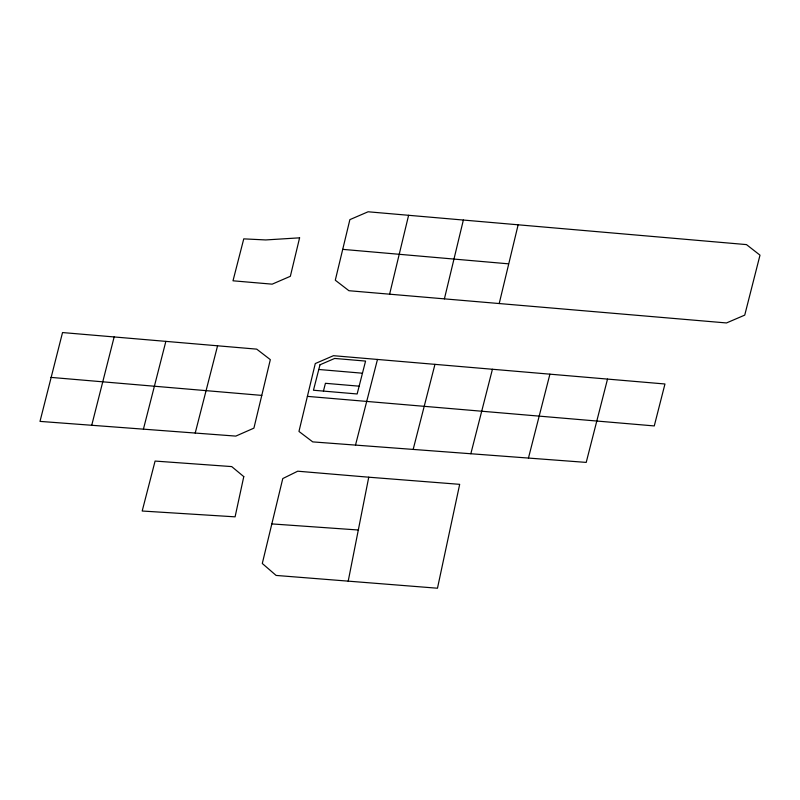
<?xml version="1.0" encoding="UTF-8"?>
<svg xmlns="http://www.w3.org/2000/svg" width="800" height="800" viewBox="0 0 800 800"><rect width="100%" height="100%" fill="white"/><g stroke="black" fill="none" stroke-linecap="round" stroke-linejoin="round"><path stroke-width="1.2" d="M348.19 581.24L368.75 477.2L459.68 484.34L437.47 588.22L276.11 575.43L262.29 563.49L282.78 478.56L297.72 471.2L368.75 477.2M499.21 303.55L518.14 224.8L746.47 244.6L760 255.15L744.74 315.12L726.49 322.95L348.92 290.71L335.29 280.21L349.88 219.63L368.1 211.78L518.14 224.8M444.4 298.87L463.36 220.04M389.62 294.18L408.61 215.29M261.78 395.4L270.33 359.64L256.71 349.14L114.15 336.95L62.53 332.56L40 421.39L235.82 436.1L253.91 428.14L261.78 395.4L50.92 377.39M91.73 425.28L114.15 336.95M143.42 429.16L165.85 341.39M413.17 449.42L434.96 364.35M470.84 453.74L492.43 369.27M217.57 345.8L195.21 433.06M323.43 391.09L325.43 383.3L359.14 386.18M355.5 445.1L377.48 359.43M528.45 458.06L549.91 374.18M607.52 379.1L586.22 462.4L312.74 441.89L298.96 431.44L315.28 363.55L333.46 355.69L664.96 383.99L654.27 425.93L307.41 396.37M271.56 523.89L358.58 530.02M318.79 369.48L362.46 373.21M508.5 263.83L342.71 249.36M243.78 476.62L235.09 516.84L142.19 511.02L155.09 461.07L231.71 466.59L243.78 476.62M299.6 237.83L290.35 276.3L272.16 284.16L233 280.8L243.76 238.86L265.73 239.94L299.6 237.83M319.99 364.79L313.46 390.24L357.14 393.97L365.57 361.08L334.67 358.44L319.99 364.79"/></g></svg>
